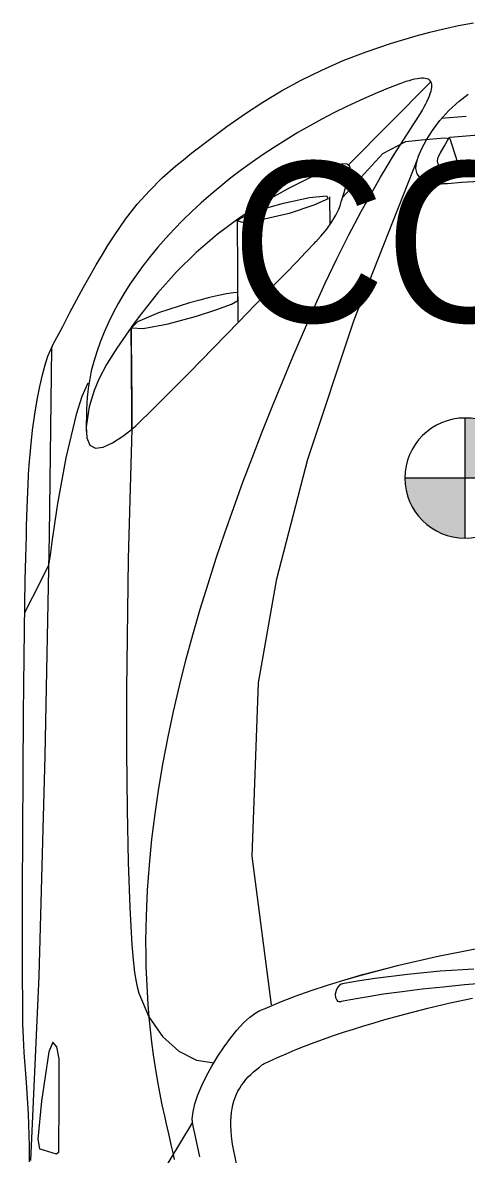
# Model space of a CAD drawing. Header units: millimetres. Extents: x 2787.4 to 2811.7, y 1328.5 to 1358.7.
# Drawn here: x 2791.094 to 2791.648, y 1339.757 to 1341.17 of the extents above; entities that cross this region are included whole.
import ezdxf
from ezdxf.enums import TextEntityAlignment as Align

# ---------------------------------------------------------------- set-up
doc = ezdxf.new("R2010")
doc.units = ezdxf.units.MM
doc.layers.get('0').update_dxf_attribs({"lineweight": 5})
for name, color, linetype, lineweight in [('0 NIVELES', 8, 'Continuous', 13), ('1-FINO', 7, 'Continuous', 5), ('12-TEXTOS', 7, 'Continuous', 5), ('2 AUTOS', 8, 'Continuous', 5)]:
    doc.layers.add(name, color=color, linetype=linetype, lineweight=lineweight)
doc.styles.add('Annotative', font='arial.ttf')
doc.styles.add('Areas', font='GOTHIC.TTF', dxfattribs={"height": 0.2})
doc.styles.add('ROMANS', font='arial.ttf', dxfattribs={"width": 0.8})

# ---------------------------------------------------------------- blocks, each defined once
blk = doc.blocks.new('NIVEL 2')
h = blk.add_hatch(color=2)
edge = h.paths.add_edge_path()
edge.add_ellipse((0, 0), major_axis=(0.053, 0.053), ratio=1, start_angle=45, end_angle=135)
edge.add_line((-0.075, 0), (0, 0))
edge.add_line((0, 0), (0, 0.075))
edge = h.paths.add_edge_path()
edge.add_line((0.075, 0), (0, 0))
edge.add_line((0, 0), (0, -0.075))
edge.add_ellipse((0, 0), major_axis=(0.053, 0.053), ratio=1, start_angle=225, end_angle=315)
at = {"color": 1}
for p, q in [((0, 0.075), (0, -0.075)), ((-0.075, 0), (0.075, 0))]:
    blk.add_line(p, q, dxfattribs=at)
blk.add_circle((0, 0), 0.075, dxfattribs=at)
at = {"color": 1, "style": 'ROMANS', "text_generation_flag": 6}
blk.add_attdef('NIVEL', text='', height=0.1, rotation=180, dxfattribs=at).set_placement((-0.125, 0), align=Align.MIDDLE_RIGHT)
blk = doc.blocks.new('ca1')
at = {"layer": '2 AUTOS'}
for points in [[(3130.1719, 841.5897), (3130.1719, 841.6099), (3130.1704, 841.6498), (3130.1679, 841.6889), (3130.1652, 841.7265), (3130.1642, 841.7446), (3130.1636, 841.7622), (3130.1634, 841.7708), (3130.1634, 841.775), (3130.1634, 841.7755), (3130.1634, 841.7766), (3130.1634, 841.7805), (3130.1634, 841.7885), (3130.1632, 841.8212), (3130.1632, 841.8553), (3130.1632, 841.8905), (3130.1632, 841.9266), (3130.1634, 842.0006), (3130.1638, 842.0754), (3130.1643, 842.1491), (3130.1647, 842.1849), (3130.1651, 842.2198), (3130.1655, 842.2534), (3130.166, 842.2856), (3130.1665, 842.3161), (3130.1671, 842.3447), (3130.1678, 842.3712), (3130.1681, 842.3835), (3130.1684, 842.3952), (3130.1688, 842.4063), (3130.1691, 842.4166), (3130.1695, 842.4263), (3130.1699, 842.4352), (3130.1706, 842.4477), (3130.1714, 842.4594), (3130.1734, 842.482), (3130.1757, 842.5033), (3130.1784, 842.523), (3130.1813, 842.5411), (3130.1845, 842.5576), (3130.1878, 842.5722), (3130.1913, 842.5849), (3130.1948, 842.5955), (3130.1983, 842.604), (3130.1991, 842.6057), (3130.1992, 842.606), (3130.1999, 842.6072), (3130.2011, 842.6096), (3130.2036, 842.6144), (3130.2132, 842.6328), (3130.2223, 842.6501), (3130.231, 842.6664), (3130.2393, 842.6818), (3130.2474, 842.6962), (3130.2552, 842.7097), (3130.2628, 842.7224), (3130.2702, 842.7344), (3130.2775, 842.7457), (3130.2919, 842.7665), (3130.3064, 842.7852), (3130.3215, 842.8022), (3130.3375, 842.8181), (3130.3548, 842.8333), (3130.364, 842.8408), (3130.3748, 842.8494), (3130.3965, 842.8661), (3130.4184, 842.8822), (3130.4406, 842.8977), (3130.4633, 842.9125), (3130.4868, 842.9267), (3130.5113, 842.9401), (3130.5369, 842.9527), (3130.5639, 842.9646), (3130.5924, 842.9757), (3130.6228, 842.9861), (3130.6551, 842.9955), (3130.6721, 843), (3130.6896, 843.0042), (3130.7077, 843.0082), (3130.7265, 843.0119)], [(3130.1719, 841.5897), (3130.1719, 841.6099), (3130.1704, 841.6498), (3130.1679, 841.6889), (3130.1652, 841.7265), (3130.1642, 841.7446), (3130.1636, 841.7622), (3130.1634, 841.7708), (3130.1634, 841.775), (3130.1634, 841.7755), (3130.1634, 841.7766), (3130.1634, 841.7805), (3130.1634, 841.7885), (3130.1632, 841.8212), (3130.1632, 841.8553), (3130.1632, 841.8905), (3130.1632, 841.9266), (3130.1634, 842.0006), (3130.1638, 842.0754), (3130.1643, 842.1491), (3130.1647, 842.1849), (3130.1651, 842.2198), (3130.1655, 842.2534), (3130.166, 842.2856), (3130.1665, 842.3161), (3130.1671, 842.3447), (3130.1678, 842.3712), (3130.1681, 842.3835), (3130.1684, 842.3952), (3130.1688, 842.4063), (3130.1691, 842.4166), (3130.1695, 842.4263), (3130.1699, 842.4352), (3130.1706, 842.4477), (3130.1714, 842.4594), (3130.1734, 842.482), (3130.1757, 842.5033), (3130.1784, 842.523), (3130.1813, 842.5411), (3130.1845, 842.5576), (3130.1878, 842.5722), (3130.1913, 842.5849), (3130.1948, 842.5955), (3130.1983, 842.604), (3130.1991, 842.6057), (3130.1992, 842.606), (3130.1999, 842.6072), (3130.2011, 842.6096), (3130.2036, 842.6144), (3130.2132, 842.6328), (3130.2223, 842.6501), (3130.231, 842.6664), (3130.2393, 842.6818), (3130.2474, 842.6962), (3130.2552, 842.7097), (3130.2628, 842.7224), (3130.2702, 842.7344), (3130.2775, 842.7457), (3130.2919, 842.7665), (3130.3064, 842.7852), (3130.3215, 842.8022), (3130.3375, 842.8181), (3130.3548, 842.8333), (3130.364, 842.8408), (3130.3748, 842.8494), (3130.3965, 842.8661), (3130.4184, 842.8822), (3130.4406, 842.8977), (3130.4633, 842.9125), (3130.4868, 842.9267), (3130.5113, 842.9401), (3130.5369, 842.9527), (3130.5639, 842.9646), (3130.5924, 842.9757), (3130.6228, 842.9861), (3130.6551, 842.9955), (3130.6721, 843), (3130.6896, 843.0042), (3130.7077, 843.0082), (3130.7265, 843.0119)], [(3130.7483, 842.8146), (3130.7118, 842.8122), (3130.6942, 842.8109), (3130.6922, 842.8107), (3130.6913, 842.8107), (3130.6897, 842.8106), (3130.6865, 842.8104), (3130.6805, 842.8105), (3130.6752, 842.8111), (3130.6706, 842.8122), (3130.6665, 842.8137), (3130.6602, 842.8177), (3130.6563, 842.8232), (3130.6547, 842.8297), (3130.6553, 842.8371), (3130.658, 842.8453), (3130.6622, 842.8548), (3130.668, 842.8656), (3130.6754, 842.8774), (3130.6846, 842.8897), (3130.6957, 842.9021), (3130.7088, 842.9141), (3130.7161, 842.9199), (3130.72, 842.9227)], [(3130.3531, 841.5926), (3130.3512, 841.6011), (3130.3493, 841.6093), (3130.3476, 841.6172), (3130.3458, 841.6247), (3130.3442, 841.632), (3130.3426, 841.6388), (3130.3412, 841.6453), (3130.3377, 841.6609), (3130.3346, 841.6765), (3130.3317, 841.6921), (3130.3291, 841.7077), (3130.3268, 841.7234), (3130.3247, 841.7391), (3130.3229, 841.7548), (3130.3214, 841.7706), (3130.3201, 841.7863), (3130.3191, 841.8021), (3130.3183, 841.8179), (3130.3177, 841.8337), (3130.3174, 841.8495), (3130.3173, 841.8654), (3130.3179, 841.8971), (3130.3193, 841.9289), (3130.3216, 841.9608), (3130.3247, 841.9926), (3130.3287, 842.0245), (3130.3334, 842.0564), (3130.3388, 842.0884), (3130.345, 842.1203), (3130.3518, 842.1522), (3130.3592, 842.1842), (3130.3673, 842.2161), (3130.376, 842.2479), (3130.3852, 842.2798), (3130.3949, 842.3116), (3130.4051, 842.3433), (3130.4158, 842.375), (3130.4269, 842.4067), (3130.4384, 842.4382), (3130.4502, 842.4697), (3130.4624, 842.5011), (3130.4749, 842.5323), (3130.4877, 842.5635), (3130.5007, 842.5946), (3130.5273, 842.6564), (3130.5412, 842.6867), (3130.5557, 842.717), (3130.5708, 842.7469), (3130.5864, 842.7762), (3130.6024, 842.8049), (3130.6104, 842.8189), (3130.6186, 842.8326), (3130.6267, 842.846), (3130.6349, 842.8591), (3130.6431, 842.8719), (3130.6513, 842.8844), (3130.6545, 842.8893), (3130.6575, 842.894), (3130.6602, 842.8984), (3130.6627, 842.9027), (3130.665, 842.9067), (3130.667, 842.9105), (3130.6687, 842.9141), (3130.6703, 842.9175), (3130.6716, 842.9206), (3130.6726, 842.9236), (3130.6735, 842.9263), (3130.674, 842.9288), (3130.6744, 842.9311), (3130.6744, 842.9332), (3130.6743, 842.9351), (3130.6739, 842.9367), (3130.6732, 842.9382), (3130.6723, 842.9394), (3130.6712, 842.9405), (3130.6698, 842.9413), (3130.6681, 842.9419), (3130.6663, 842.9423), (3130.6641, 842.9425), (3130.6617, 842.9425), (3130.6591, 842.9423), (3130.6562, 842.9419), (3130.653, 842.9413), (3130.6496, 842.9405), (3130.646, 842.9395), (3130.642, 842.9383), (3130.6379, 842.9369), (3130.6334, 842.9353), (3130.6169, 842.9288), (3130.6005, 842.922), (3130.5844, 842.9148), (3130.5684, 842.9074), (3130.5527, 842.8996), (3130.5372, 842.8916), (3130.522, 842.8833), (3130.507, 842.8747), (3130.4923, 842.8658), (3130.4779, 842.8567), (3130.4638, 842.8474), (3130.45, 842.8379), (3130.4366, 842.8281), (3130.4235, 842.8181), (3130.4107, 842.8079), (3130.3983, 842.7975), (3130.3863, 842.7869), (3130.3747, 842.7762), (3130.3634, 842.7653), (3130.3526, 842.7542), (3130.3422, 842.743), (3130.3323, 842.7317), (3130.3228, 842.7203), (3130.3138, 842.7087), (3130.3053, 842.697), (3130.2972, 842.6853), (3130.2897, 842.6734), (3130.2827, 842.6615), (3130.2762, 842.6495), (3130.2703, 842.6375), (3130.2649, 842.6254), (3130.2601, 842.6132), (3130.2558, 842.601), (3130.2521, 842.5891), (3130.249, 842.5772), (3130.2466, 842.5647), (3130.2456, 842.5582), (3130.2447, 842.5514), (3130.244, 842.5443), (3130.2434, 842.5368), (3130.243, 842.5288), (3130.2428, 842.5204), (3130.2426, 842.5114), (3130.2427, 842.5019)], [(3130.6723, 842.9371), (3130.5709, 842.835)], [(3130.7276, 842.8329), (3130.7068, 842.8312), (3130.6966, 842.8303), (3130.6916, 842.8299), (3130.6906, 842.8298), (3130.6905, 842.8298), (3130.6903, 842.8298), (3130.689, 842.8299), (3130.6864, 842.8311), (3130.6841, 842.8331), (3130.6825, 842.8359), (3130.6816, 842.839), (3130.6818, 842.8423), (3130.6833, 842.8457), (3130.6854, 842.8495), (3130.6898, 842.8573), (3130.6941, 842.8647), (3130.696, 842.868), (3130.6963, 842.8684), (3130.6964, 842.8686), (3130.6974, 842.8688), (3130.7024, 842.8692), (3130.7124, 842.8701), (3130.7329, 842.8719)], [(3130.7175, 842.8947), (3130.6863, 842.8922)], [(3130.5628, 842.7938), (3130.6132, 842.8485), (3130.6421, 842.8636), (3130.6614, 842.8656), (3130.6904, 842.8682), (3130.6968, 842.8675), (3130.6994, 842.8594), (3130.7032, 842.8479), (3130.7066, 842.8375), (3130.7081, 842.833)], [(3130.4742, 841.7857), (3130.4498, 841.9715), (3130.4578, 842.1878), (3130.4807, 842.3176), (3130.5197, 842.4672), (3130.5776, 842.6408), (3130.657, 842.8425)], [(3130.5468, 842.7944), (3130.5471, 842.7601)], [(3130.4312, 842.7639), (3130.4322, 842.6389)], [(3130.1992, 842.6059), (3130.1963, 842.3723), (3130.1911, 842.0965), (3130.1833, 841.8218), (3130.1732, 841.5915)], [(3130.2445, 842.5621), (3130.237, 842.5451), (3130.2299, 842.5228), (3130.2172, 842.4687), (3130.2069, 842.4117), (3130.1997, 842.3639), (3130.1974, 842.3472), (3130.1961, 842.3374), (3130.1955, 842.3347), (3130.1912, 842.3261), (3130.1753, 842.2946), (3130.1686, 842.2812), (3130.1658, 842.2757)], [(3130.2998, 842.5046), (3130.2949, 842.3425), (3130.293, 842.1795), (3130.293, 842.102), (3130.2938, 842.0296), (3130.2951, 841.9641), (3130.2972, 841.9072), (3130.2998, 841.8607), (3130.3014, 841.8419), (3130.3031, 841.8264), (3130.305, 841.8144), (3130.3063, 841.8085), (3130.3085, 841.8005), (3130.321, 841.7711), (3130.3381, 841.7465), (3130.3584, 841.728), (3130.3803, 841.7166), (3130.4024, 841.7136)], [(3130.3844, 841.5963), (3130.3791, 841.6214), (3130.3764, 841.6344), (3130.3757, 841.6376), (3130.3756, 841.6384), (3130.3755, 841.6388), (3130.3755, 841.639), (3130.3754, 841.6399), (3130.3752, 841.6437), (3130.3761, 841.6524), (3130.3785, 841.6625), (3130.3823, 841.6734), (3130.3872, 841.6851), (3130.393, 841.6973), (3130.3997, 841.7095), (3130.407, 841.7216), (3130.4148, 841.7334), (3130.4229, 841.7444), (3130.431, 841.7544), (3130.4391, 841.7632), (3130.447, 841.7704), (3130.4544, 841.7759), (3130.4579, 841.7778), (3130.4584, 841.7781), (3130.4595, 841.7786), (3130.4617, 841.7795), (3130.4661, 841.7815), (3130.4844, 841.7892), (3130.5036, 841.7966), (3130.5236, 841.8038), (3130.5443, 841.8106), (3130.5658, 841.8172), (3130.5878, 841.8235), (3130.6334, 841.8354), (3130.6805, 841.8461), (3130.7286, 841.8557)], [(3130.3844, 841.5963), (3130.3791, 841.6214), (3130.3764, 841.6344), (3130.3757, 841.6376), (3130.3756, 841.6384), (3130.3755, 841.6388), (3130.3755, 841.639), (3130.3754, 841.6399), (3130.3752, 841.6437), (3130.3761, 841.6524), (3130.3785, 841.6625), (3130.3823, 841.6734), (3130.3872, 841.6851), (3130.393, 841.6973), (3130.3997, 841.7095), (3130.407, 841.7216), (3130.4148, 841.7334), (3130.4229, 841.7444), (3130.431, 841.7544), (3130.4391, 841.7632), (3130.447, 841.7704), (3130.4544, 841.7759), (3130.4579, 841.7778), (3130.4584, 841.7781), (3130.4595, 841.7786), (3130.4617, 841.7795), (3130.4661, 841.7815), (3130.4844, 841.7892), (3130.5036, 841.7966), (3130.5236, 841.8038), (3130.5443, 841.8106), (3130.5658, 841.8172), (3130.5878, 841.8236), (3130.6334, 841.8354), (3130.6805, 841.8461), (3130.7286, 841.8558)], [(3130.4349, 841.5658), (3130.4267, 841.6057), (3130.4262, 841.6082), (3130.426, 841.6094), (3130.4259, 841.6099), (3130.4256, 841.6117), (3130.4251, 841.6152), (3130.4243, 841.622), (3130.4237, 841.6285), (3130.4234, 841.6347), (3130.4234, 841.6405), (3130.4237, 841.6461), (3130.4242, 841.6514), (3130.4249, 841.6564), (3130.4259, 841.6612), (3130.4271, 841.6658), (3130.4286, 841.6701), (3130.4303, 841.6742), (3130.4322, 841.6782), (3130.4344, 841.682), (3130.4368, 841.6856), (3130.4394, 841.6891), (3130.4422, 841.6925), (3130.4452, 841.6958), (3130.4484, 841.699), (3130.4517, 841.7021), (3130.4553, 841.7052), (3130.4591, 841.7082), (3130.463, 841.7112), (3130.464, 841.7119), (3130.4646, 841.7123), (3130.4648, 841.7125), (3130.4654, 841.7127), (3130.4707, 841.7152), (3130.4815, 841.7201), (3130.4925, 841.7249), (3130.5039, 841.7296), (3130.5154, 841.7342), (3130.5273, 841.7387), (3130.5393, 841.7431), (3130.5516, 841.7474), (3130.564, 841.7516), (3130.5767, 841.7557), (3130.5895, 841.7597), (3130.6025, 841.7636), (3130.6156, 841.7674), (3130.6424, 841.7748), (3130.6696, 841.7817), (3130.6973, 841.7882), (3130.7253, 841.7943)], [(3130.4349, 841.5658), (3130.4267, 841.6057), (3130.4262, 841.6082), (3130.426, 841.6094), (3130.4259, 841.6099), (3130.4256, 841.6117), (3130.4251, 841.6152), (3130.4243, 841.622), (3130.4237, 841.6285), (3130.4234, 841.6347), (3130.4234, 841.6405), (3130.4237, 841.6461), (3130.4242, 841.6514), (3130.4249, 841.6564), (3130.4259, 841.6612), (3130.4271, 841.6658), (3130.4286, 841.6701), (3130.4303, 841.6742), (3130.4322, 841.6782), (3130.4344, 841.682), (3130.4368, 841.6856), (3130.4394, 841.6891), (3130.4422, 841.6925), (3130.4452, 841.6958), (3130.4484, 841.699), (3130.4517, 841.7021), (3130.4553, 841.7052), (3130.4591, 841.7082), (3130.463, 841.7112), (3130.464, 841.7119), (3130.4646, 841.7123), (3130.4648, 841.7125), (3130.4654, 841.7127), (3130.4707, 841.7152), (3130.4815, 841.7201), (3130.4925, 841.7249), (3130.5039, 841.7296), (3130.5154, 841.7342), (3130.5273, 841.7387), (3130.5393, 841.7431), (3130.5516, 841.7474), (3130.564, 841.7516), (3130.5767, 841.7557), (3130.5895, 841.7597), (3130.6025, 841.7636), (3130.6156, 841.7675), (3130.6424, 841.7748), (3130.6696, 841.7817), (3130.6973, 841.7882), (3130.7253, 841.7943)], [(3130.7269, 841.8305), (3130.6851, 841.8277), (3130.6439, 841.8238), (3130.6037, 841.8187), (3130.5842, 841.8157), (3130.5651, 841.8123), (3130.5627, 841.8119), (3130.5616, 841.8117), (3130.5609, 841.8115), (3130.5607, 841.8114), (3130.5603, 841.8112), (3130.5594, 841.8107), (3130.5567, 841.8077), (3130.5548, 841.8036), (3130.5539, 841.7991), (3130.5541, 841.7949), (3130.5556, 841.7917), (3130.5568, 841.7906), (3130.5584, 841.79), (3130.5603, 841.79), (3130.5609, 841.7901), (3130.561, 841.7902), (3130.5618, 841.7903), (3130.5639, 841.7908), (3130.5729, 841.7926), (3130.5824, 841.7943), (3130.5925, 841.796), (3130.6142, 841.7994), (3130.6376, 841.8026), (3130.6625, 841.8057), (3130.6885, 841.8085), (3130.7154, 841.8111), (3130.7703, 841.8153)], [(3130.7269, 841.8305), (3130.6851, 841.8277), (3130.6439, 841.8238), (3130.6037, 841.8187), (3130.5842, 841.8157), (3130.5651, 841.8123), (3130.5627, 841.8119), (3130.5616, 841.8117), (3130.5609, 841.8115), (3130.5607, 841.8114), (3130.5603, 841.8112), (3130.5594, 841.8107), (3130.5567, 841.8077), (3130.5548, 841.8036), (3130.5539, 841.7991), (3130.5541, 841.7949), (3130.5556, 841.7917), (3130.5568, 841.7906), (3130.5584, 841.79), (3130.5603, 841.79), (3130.5609, 841.7901), (3130.561, 841.7902), (3130.5618, 841.7903), (3130.5639, 841.7908), (3130.5729, 841.7926), (3130.5824, 841.7943), (3130.5925, 841.796), (3130.6142, 841.7994), (3130.6376, 841.8026), (3130.6625, 841.8057), (3130.6885, 841.8085), (3130.7154, 841.8111), (3130.7703, 841.8153)], [(3130.3025, 841.5178), (3130.3755, 841.6387)]]:
    blk.add_lwpolyline(points, dxfattribs=at)
for points in [[(3130.5584, 842.7793), (3130.5598, 842.7834), (3130.5614, 842.7884), (3130.5649, 842.8), (3130.5684, 842.812), (3130.5713, 842.8223), (3130.5724, 842.8262), (3130.5729, 842.8292), (3130.5726, 842.8316), (3130.5717, 842.8334), (3130.5683, 842.8354), (3130.5634, 842.8356), (3130.558, 842.8344), (3130.5573, 842.8342), (3130.5572, 842.8341), (3130.5562, 842.8337), (3130.5538, 842.8327), (3130.549, 842.8306), (3130.5303, 842.8222), (3130.4954, 842.805), (3130.4633, 842.787), (3130.4337, 842.7679), (3130.4061, 842.7473), (3130.3801, 842.7251), (3130.3555, 842.7008), (3130.3318, 842.6743), (3130.3087, 842.6452), (3130.3029, 842.6374), (3130.3001, 842.6335), (3130.2988, 842.6318), (3130.2988, 842.6318), (3130.2989, 842.6304), (3130.2989, 842.627), (3130.2989, 842.6218), (3130.299, 842.6152), (3130.299, 842.6073), (3130.2992, 842.5887), (3130.2993, 842.5682), (3130.2995, 842.5476), (3130.2996, 842.5291), (3130.2997, 842.5212), (3130.2997, 842.5146), (3130.2997, 842.5094), (3130.2998, 842.506), (3130.2998, 842.5046), (3130.3003, 842.505), (3130.3016, 842.5061), (3130.3045, 842.5087), (3130.3118, 842.5156), (3130.321, 842.5245), (3130.3318, 842.5351), (3130.3439, 842.5472), (3130.3572, 842.5605), (3130.3714, 842.575), (3130.4018, 842.606), (3130.4333, 842.6385), (3130.4642, 842.6705), (3130.4789, 842.6857), (3130.4928, 842.7001), (3130.5056, 842.7135), (3130.5172, 842.7256), (3130.5274, 842.7362), (3130.5297, 842.7386), (3130.5308, 842.7397), (3130.5313, 842.7403), (3130.5318, 842.7408), (3130.5358, 842.7452), (3130.5432, 842.7542), (3130.5495, 842.7632), (3130.5546, 842.7717), (3130.5584, 842.7793)], [(3130.489, 842.7864), (3130.5218, 842.7936), (3130.5427, 842.7959), (3130.5449, 842.7922), (3130.5272, 842.7839), (3130.4963, 842.7739), (3130.4618, 842.7658), (3130.4379, 842.7625), (3130.4313, 842.7644), (3130.435, 842.7675), (3130.4435, 842.7716), (3130.4558, 842.7763), (3130.4713, 842.7814)], [(3130.3718, 842.6621), (3130.3329, 842.6496), (3130.3065, 842.6383), (3130.2991, 842.631), (3130.3136, 842.6302), (3130.3449, 842.636), (3130.3806, 842.6456), (3130.4044, 842.6533), (3130.4241, 842.6606), (3130.432, 842.665), (3130.4319, 842.6703), (3130.4319, 842.675), (3130.4268, 842.6748), (3130.4179, 842.6733), (3130.4079, 842.6713), (3130.3967, 842.6687), (3130.3846, 842.6656)], [(3130.2582, 842.5667), (3130.2525, 842.5526), (3130.2462, 842.5324), (3130.2427, 842.5073), (3130.2434, 842.4935), (3130.2473, 842.4845), (3130.2543, 842.4809), (3130.2638, 842.4821), (3130.2754, 842.4873), (3130.2885, 842.4958), (3130.2955, 842.5011), (3130.2991, 842.504), (3130.2998, 842.5049), (3130.2998, 842.5088), (3130.2997, 842.5163), (3130.2995, 842.5393), (3130.2993, 842.5682), (3130.2991, 842.597), (3130.2989, 842.6201), (3130.2989, 842.6276), (3130.2989, 842.6315), (3130.2957, 842.6274), (3130.2808, 842.6057), (3130.2678, 842.5853), (3130.2582, 842.5667)], [(3130.1958, 841.7273), (3130.1868, 841.6657), (3130.1823, 841.618), (3130.1842, 841.6061), (3130.1887, 841.605), (3130.2051, 841.5997), (3130.2082, 841.6018), (3130.2084, 841.618), (3130.2087, 841.653), (3130.2088, 841.691), (3130.2088, 841.7111), (3130.2087, 841.7186), (3130.206, 841.7335), (3130.2011, 841.7392), (3130.1958, 841.7273)]]:
    blk.add_lwpolyline(points, close=True, dxfattribs=at)

msp = doc.modelspace()

# ---------------------------------------------------------------- block references
at = {"layer": '0 NIVELES'}
ref = msp.add_blockref('NIVEL 2', (2791.6465, 1340.6016), dxfattribs=dict(at, xscale=-1))
ref.add_attrib('NIVEL', 'NPT+0.00', dxfattribs={"layer": '0', "color": 1, "height": 0.1, "style": 'Annotative'}).set_placement((2792.4507, 1340.6016), align=Align.MIDDLE_RIGHT)
at = {"layer": '1-FINO'}
msp.add_blockref('ca1', (-339.0694, 498.1582), dxfattribs=at)

# ---------------------------------------------------------------- texts
at = {"layer": '12-TEXTOS', "insert": (2791.3541, 1340.9964), "char_height": 0.2, "attachment_point": 1, "style": 'Areas'}
msp.add_mtext_dynamic_manual_height_columns('\\A1;{\\H1x;COCHERA}', width=1.188965, gutter_width=1.25, heights=[0], dxfattribs=at)

doc.saveas('drawing.dxf')
